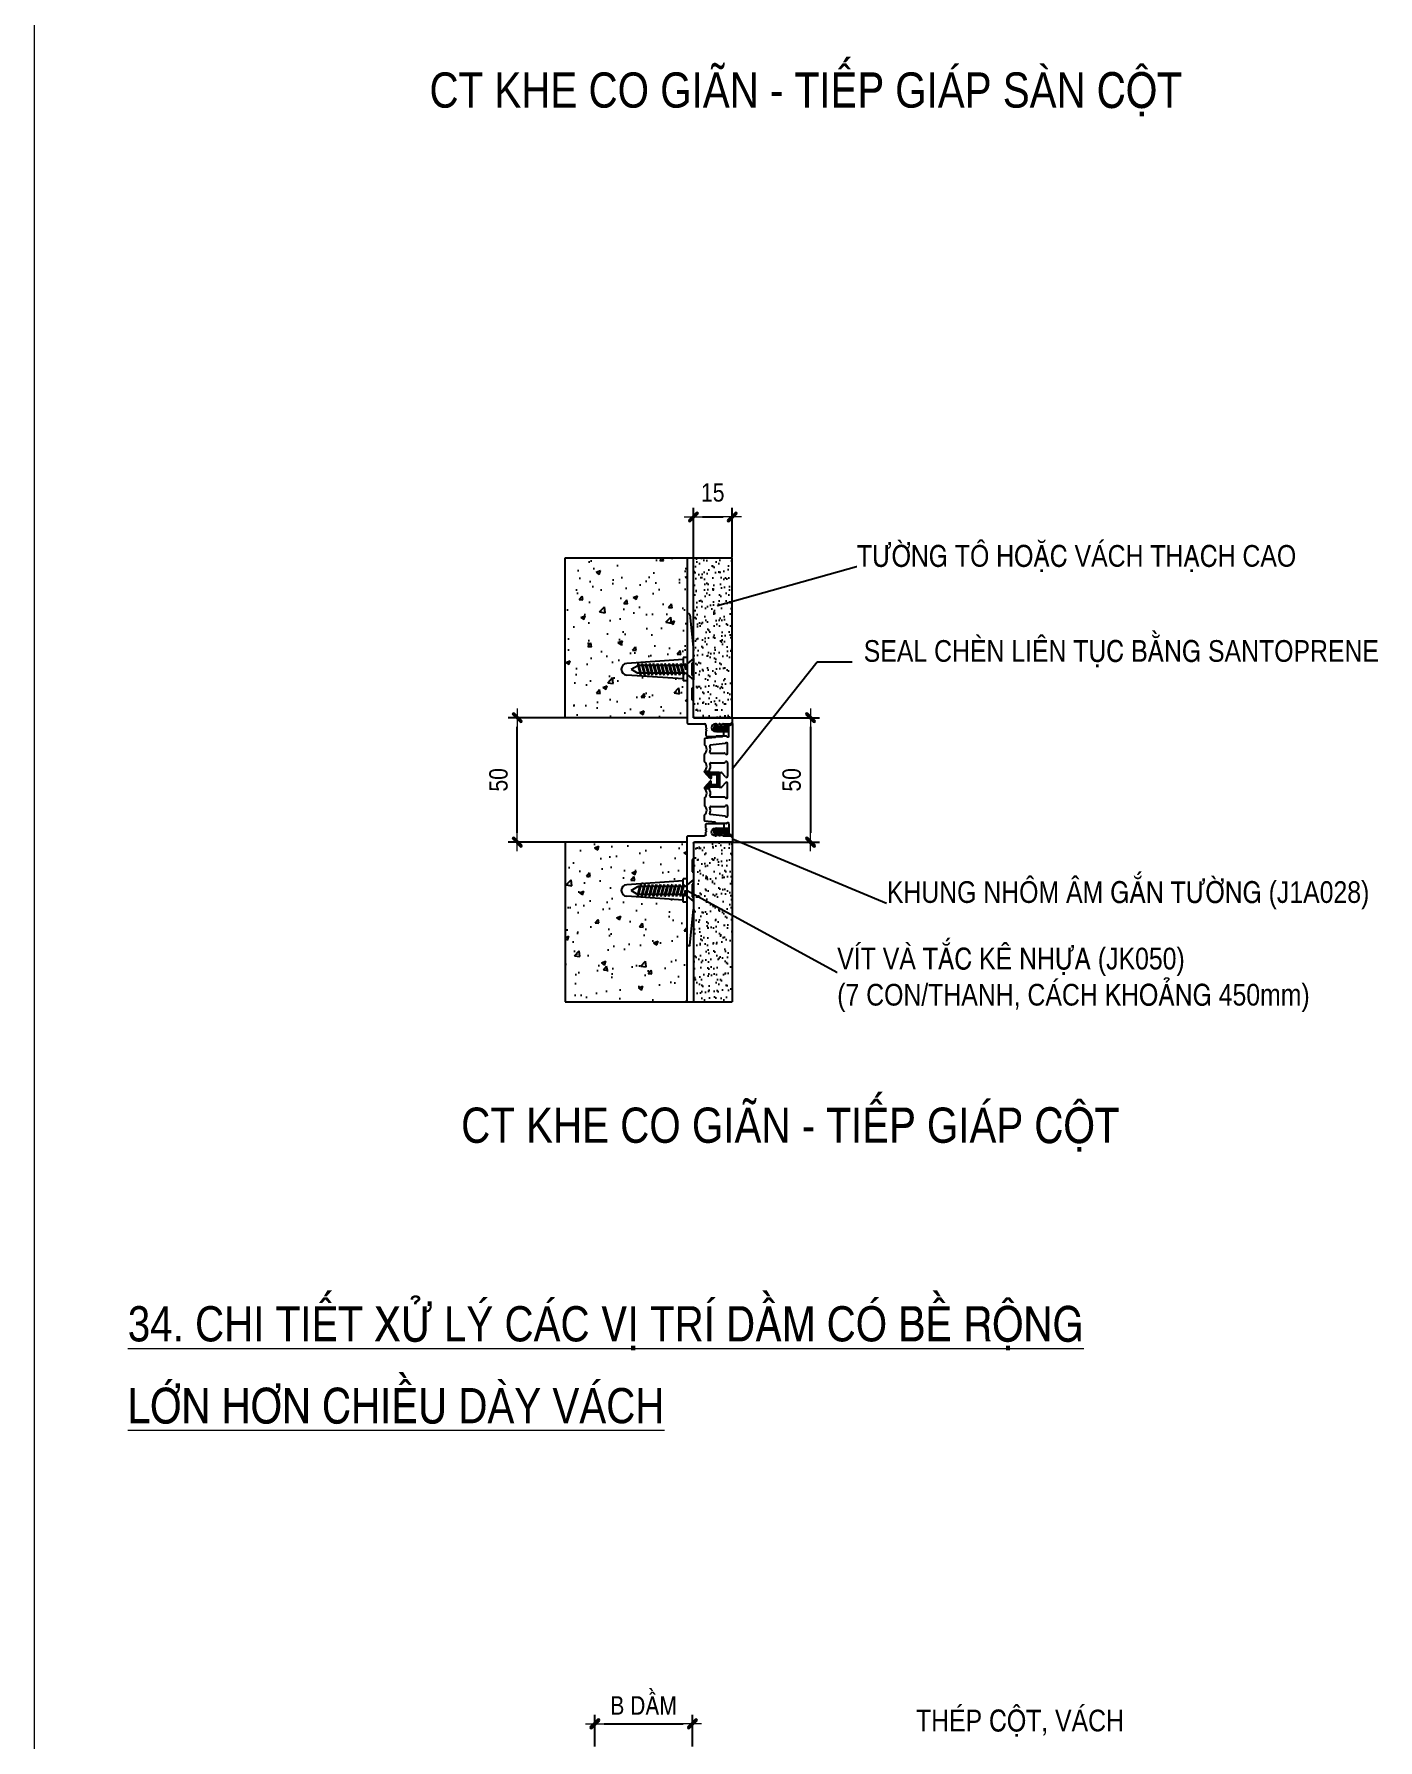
# Model space of a CAD drawing. Header units: millimetres. Extents: x -88960 to 836140, y 175458 to 320791.
# Drawn here: x 185212 to 199833, y 195027 to 213580 of the extents above; entities that cross this region are included whole.
import ezdxf
from ezdxf.enums import TextEntityAlignment as Align

# ---------------------------------------------------------------- set-up
doc = ezdxf.new("R2010")
doc.units = ezdxf.units.MM
doc.header["$LTSCALE"] = 1000
doc.layers.get('0').update_dxf_attribs({"linetype": 'CONTINUOUS'})
doc.layers.get('DEFPOINTS').update_dxf_attribs({"linetype": 'CONTINUOUS'})
for name, color, linetype in [('A14-chi tiet chung$0$Concrete Line', 6, 'CONTINUOUS'), ('A14-chi tiet chung$0$Hatch vat lieu', 252, 'CONTINUOUS'), ('A14-chi tiet chung$0$Net thay Tuong', 3, 'CONTINUOUS'), ('A14-chi tiet chung$0$Screw', 40, 'CONTINUOUS'), ('A14-chi tiet chung$0$Text Leader', 94, 'CONTINUOUS')]:
    doc.layers.add(name, color=color, linetype=linetype)
for name, color, linetype, lineweight in [('CHUNHO', 1, 'CONTINUOUS', 13), ('CHUTO', 51, 'CONTINUOUS', 15), ('DBAO', 2, 'CONTINUOUS', 13), ('KTH', 154, 'CONTINUOUS', 15), ('STICK', 1, 'CONTINUOUS', 9), ('TEXT', 1, 'CONTINUOUS', 15)]:
    doc.layers.add(name, color=color, linetype=linetype, lineweight=lineweight)
doc.styles.add('A14-chi tiet chung$0$VNI-HelveC', font='VHELVCN_0.TTF')
doc.styles.add('Star-HelCon', font='VHELVCN_0.TTF')
doc.styles.add('TTP-HelCon', font='VHELVCN_0.TTF')
doc.dimstyles.new('A14-chi tiet chung$0$5$7', dxfattribs={"dimscale": 5, "dimtxt": 2, "dimasz": 1, "dimexe": 0, "dimexo": 1, "dimgap": 1, "dimtad": 0, "dimdec": 3, "dimzin": 12, "dimdsep": 46, "dimtxsty": 'A14-chi tiet chung$0$VNI-HelveC', "dimblk": 'A14-chi tiet chung$0$_Dot', "dimcen": 1, "dimclrd": 256, "dimclre": 256, "dimclrt": 256, "dimadec": 0, "dimazin": 0, "dimtfac": 1, "dimtdec": 3, "dimtix": 1, "dimtmove": 2, "dimatfit": 3, "dimldrblk": 'A14-chi tiet chung$0$HTT Arrow 30', "dimfxl": 1, "dimtolj": 1, "dimtzin": 0, "dimarcsym": 0})
doc.dimstyles.new('Star-100', dxfattribs={"dimscale": 100, "dimtxt": 2, "dimasz": 1, "dimexe": 1, "dimexo": 0.0625, "dimgap": 0.09, "dimtad": 0, "dimtoh": 1, "dimdec": 4, "dimrnd": 1, "dimdsep": 46, "dimtxsty": 'Star-HelCon', "dimblk": 'Stick', "dimcen": 0.09, "dimdle": 1.5, "dimclrd": 256, "dimclre": 256, "dimclrt": 7, "dimadec": 0, "dimazin": 0, "dimtfac": 1, "dimtdec": 4, "dimtix": 1, "dimtmove": 0, "dimatfit": 3, "dimfxl": 0.18, "dimtvp": 1, "dimtolj": 1, "dimtzin": 0, "dimarcsym": 2})
pattern_1 = [(315, (-166941.177, -107429.064), (5.95357305, 5.95357305), [])]

# ---------------------------------------------------------------- blocks, each defined once
blk = doc.blocks.new('Stick')
at = {"layer": 'STICK'}
h = blk.add_hatch(color=256, dxfattribs=at)
edge = h.paths.add_edge_path()
edge.add_line((0.3, 0.5), (-0.5, -0.3))
edge.add_arc((-0.4, -0.4), 0.141, 135, 315)
edge.add_line((-0.3, -0.5), (0.5, 0.3))
edge.add_arc((0.4, 0.4), 0.141, 315, 495)
blk.add_line((1, 0), (-1, 0), dxfattribs=at)
blk.add_lwpolyline([(0.3, 0.5), (-0.5, -0.3, 1), (-0.3, -0.5), (0.5, 0.3, 1), (0.3, 0.5, 1)], format="xyb", dxfattribs=at)
blk = doc.blocks.new('*D811')
at = {"layer": 'DEFPOINTS', "color": 0, "transparency": 16777216}
for p in [(192374, 195201), (191313, 194948), (192374, 194948)]:
    blk.add_point(p, dxfattribs=at)
at = {"layer": 'KTH', "lineweight": -2, "transparency": 16777216}
for p, q in [((191313, 194954), (191313, 195301)), ((191413, 195201), (192274, 195201)), ((192374, 194954), (192374, 195301))]:
    blk.add_line(p, q, dxfattribs=at)
at = {"layer": 'KTH', "lineweight": -2, "transparency": 16777216, "xscale": 100, "yscale": 100, "zscale": 100, "rotation": 180}
blk.add_blockref('Stick', (191313, 195201), dxfattribs=at)
at = {"layer": 'KTH', "lineweight": -2, "transparency": 16777216, "xscale": 100, "yscale": 100, "zscale": 100}
blk.add_blockref('Stick', (192374, 195201), dxfattribs=at)
at = {"layer": 'KTH', "color": 7, "transparency": 16777216, "insert": (191843, 195401), "char_height": 200, "attachment_point": 5, "style": 'Star-HelCon'}
blk.add_mtext('\\A1;B DAÀM', dxfattribs=at)
blk = doc.blocks.new('A14-chi tiet chung$0$_Dot')
at = {"color": 0, "linetype": 'ByBlock', "lineweight": -2}
blk.add_line((-0.5, 0), (-1, 0), dxfattribs=at)
at = {"color": 0, "linetype": 'ByBlock', "const_width": 0.5}
blk.add_lwpolyline([(-0.25, 0, 1), (0.25, 0, 1)], format="xyb", close=True, dxfattribs=at)
blk = doc.blocks.new('A14-chi tiet chung$0$HTT Arrow 30')
blk.add_hatch(color=256).paths.add_polyline_path([(-2.5, 0.375), (-2.5, -0.375), (0, 0)])
at = {"color": 0, "linetype": 'ByBlock', "lineweight": -2}
for p, q in [((0, 0), (-2.5, 0.375)), ((-2.5, -0.375), (-2.5, 0.375)), ((0, 0), (-2.5, -0.375))]:
    blk.add_line(p, q, dxfattribs=at)
blk = doc.blocks.new('A14-chi tiet chung$0$A$C7F6832B1')
for p, q in [((1.67, 0.72), (1.67, 0.12)), ((1.76, 0.73), (1.68, 0.73)), ((1.77, 0.578), (1.77, 0.72)), ((1.787, 0.557), (1.773, 0.571)), ((1.89, 0.57), (1.89, 0.45)), ((1.95, 0.59), (1.91, 0.59)), ((1.97, 0.32), (1.97, 0.57)), ((1.77, 0.518), (1.77, 0.522)), ((1.77, 0.45), (1.77, 0.462)), ((1.77, 0.02), (1.77, 0.28)), ((1.773, 0.529), (1.787, 0.543)), ((1.787, 0.497), (1.773, 0.511)), ((1.773, 0.469), (1.787, 0.483)), ((1.79, 0.3), (1.822, 0.3)), ((1.899, 0.3), (1.95, 0.3)), ((0, 0.031), (0, 0.01)), ((0.009, 0.041), (0.59, 0.1)), ((0.01, 0), (1.75, 0)), ((0.78, 0.1), (0.59, 0.1)), ((0.79, 0.08), (0.79, 0.09)), ((0.99, 0.08), (0.79, 0.08)), ((0.99, 0.09), (0.99, 0.08)), ((1.18, 0.1), (1, 0.1)), ((1.19, 0.08), (1.19, 0.09)), ((1.389, 0.08), (1.19, 0.08)), ((1.389, 0.09), (1.389, 0.08)), ((1.65, 0.1), (1.399, 0.1))]:
    blk.add_line(p, q)
blk.add_lwpolyline([(1.822, 0.3, 0.198912), (1.833, 0.304), (1.835, 0.307, -0.414214), (1.849, 0.307), (1.854, 0.303, 0.414214), (1.868, 0.303), (1.872, 0.307, -0.414214), (1.886, 0.307), (1.889, 0.304, 0.198912), (1.899, 0.3)], format="xyb")
for centre, radius, start, end in [((1.68, 0.72), 0.01, 90, 180), ((1.76, 0.72), 0.01, 0, 90), ((1.78, 0.578), 0.01, 180, 225), ((1.78, 0.55), 0.01, 315, 45), ((1.91, 0.57), 0.02, 90, 180), ((1.95, 0.57), 0.02, 0, 90), ((1.78, 0.522), 0.01, 135, 180), ((1.78, 0.518), 0.01, 180, 225), ((1.78, 0.462), 0.01, 135, 180), ((1.83, 0.45), 0.06, 180, 0), ((1.79, 0.28), 0.02, 90, 180), ((1.78, 0.49), 0.01, 315, 45), ((1.95, 0.32), 0.02, 270, 0), ((0.01, 0.031), 0.01, 95.7587, 180), ((0.01, 0.01), 0.01, 180, 270), ((0.78, 0.09), 0.01, 0, 90), ((1, 0.09), 0.01, 90, 180), ((1.18, 0.09), 0.01, 0, 90), ((1.399, 0.09), 0.01, 90, 180), ((1.65, 0.12), 0.02, 270, 0), ((1.75, 0.02), 0.02, 270, 0)]:
    blk.add_arc(centre, radius, start, end)
blk = doc.blocks.new('*D825')
at = {"layer": 'DEFPOINTS', "color": 0, "transparency": 16777216}
for p in [(192808, 208328), (192385, 207884), (192808, 207884)]:
    blk.add_point(p, dxfattribs=at)
at = {"layer": 'KTH', "lineweight": -2, "transparency": 16777216}
for p, q in [((192385, 207891), (192385, 208428)), ((192808, 207891), (192808, 208428)), ((192485, 208328), (192708, 208328))]:
    blk.add_line(p, q, dxfattribs=at)
at = {"layer": 'KTH', "lineweight": -2, "transparency": 16777216, "xscale": 100, "yscale": 100, "zscale": 100, "rotation": 180}
blk.add_blockref('Stick', (192385, 208328), dxfattribs=at)
at = {"layer": 'KTH', "lineweight": -2, "transparency": 16777216, "xscale": 100, "yscale": 100, "zscale": 100}
blk.add_blockref('Stick', (192808, 208328), dxfattribs=at)
at = {"layer": 'KTH', "color": 7, "transparency": 16777216, "insert": (192596, 208594), "char_height": 200, "attachment_point": 5, "style": 'Star-HelCon'}
blk.add_mtext('\\A1;15', dxfattribs=at)
blk = doc.blocks.new('*D826')
at = {"layer": 'DEFPOINTS', "color": 0, "transparency": 16777216}
for p in [(192805, 206145), (192808, 204792), (193659, 204792)]:
    blk.add_point(p, dxfattribs=at)
at = {"layer": 'KTH', "lineweight": -2, "transparency": 16777216}
for p, q in [((192811, 206145), (193759, 206145)), ((193659, 206045), (193659, 204892)), ((192814, 204792), (193759, 204792))]:
    blk.add_line(p, q, dxfattribs=at)
at = {"layer": 'KTH', "lineweight": -2, "transparency": 16777216, "xscale": 100, "yscale": 100, "zscale": 100}
for p, rotation in [((193659, 206145), 90), ((193659, 204792), 270)]:
    blk.add_blockref('Stick', p, dxfattribs=dict(at, rotation=rotation))
at = {"layer": 'KTH', "color": 7, "transparency": 16777216, "insert": (193455, 205469), "char_height": 200, "attachment_point": 5, "rotation": 90, "style": 'Star-HelCon'}
blk.add_mtext('\\A1;50', dxfattribs=at)
blk = doc.blocks.new('*D827')
at = {"layer": 'DEFPOINTS', "color": 0, "transparency": 16777216}
for p in [(190469, 206145), (190991, 206145), (190991, 204792)]:
    blk.add_point(p, dxfattribs=at)
at = {"layer": 'KTH', "lineweight": -2, "transparency": 16777216}
for p, q in [((190985, 206145), (190369, 206145)), ((190469, 204892), (190469, 206045)), ((190985, 204792), (190369, 204792))]:
    blk.add_line(p, q, dxfattribs=at)
at = {"layer": 'KTH', "lineweight": -2, "transparency": 16777216, "xscale": 100, "yscale": 100, "zscale": 100}
for p, rotation in [((190469, 206145), 90), ((190469, 204792), 270)]:
    blk.add_blockref('Stick', p, dxfattribs=dict(at, rotation=rotation))
at = {"layer": 'KTH', "color": 7, "transparency": 16777216, "insert": (190265, 205469), "char_height": 200, "attachment_point": 5, "rotation": 90, "style": 'Star-HelCon'}
blk.add_mtext('\\A1;50', dxfattribs=at)

msp = doc.modelspace()

# ---------------------------------------------------------------- hatches: boundary and pattern name
at = {"layer": 'A14-chi tiet chung$0$Hatch vat lieu'}
h = msp.add_hatch(dxfattribs=at)
h.set_pattern_fill('AR-CONC', color=256, scale=67.612871, style=0)
h.set_pattern_definition([(50, (152657.73, 198787.3), (484.9602, -42.4285), [50.7097, -557.806]), (355, (152657.73, 198787.3), (-93.814, 508.579), [40.568, -446.245]), (100.4514, (152698.15, 198783.76), (391.147, 466.15), [43.0966, -474.0623]), (46.1842, (152657.73, 198922.5), (721.592, -111.912), [76.064, -836.709]), (96.6356, (152717.9, 198913.2), (631.952, 658.629), [64.645, -711.093]), (351.1842, (152657.7, 198922.5), (631.952, 658.63), [60.852, -669.367]), (21, (152725.35, 198888.7), (403.586, -272.222), [50.7097, -557.806]), (326, (152725.35, 198888.7), (164.5125, 490.295), [40.568, -446.245]), (71.4514, (152759, 198866.03), (568.0986, 218.072), [43.0966, -474.0623]), (37.5, (152657.73, 198787.3), (8.2216, 225.0791), [0, -440.836, 0, -453.0062, 0, -447.9353]), (7.5, (152657.73, 198787.3), (177.8689, 266.6731), [0, -258.2812, 0, -430.694, 0, -170.7225]), (327.5, (152506.96, 198787.3), (360.9327, -15.25), [0, -169.0322, 0, -527.3804, 0, -699.7932]), (317.5, (152439.34, 198787.3), (394.309, 67.6839), [0, -219.7418, 0, -350.2347, 0, -496.9546])])
h.paths.add_polyline_path([(192317.77204, 207267.31394), (192317.77204, 207884.36144), (190990.78913, 207884.36144), (190990.78913, 206144.90648), (192317.77204, 206144.90648), (192317.77204, 206545.12397), (192275.514, 206545.12397), (192275.514, 206566.25299), (191660.10499, 206608.661, -0.933461215), (191660.10499, 206735.1352), (192275.514, 206777.54321), (192275.514, 206798.67223), (192317.77204, 206798.67223)])
h.paths.add_polyline_path([(192317.77204, 204792.46298), (190990.78913, 204792.46298), (190990.78913, 203053.00803), (192317.77204, 203053.00803), (192317.77204, 204138.69723), (192275.514, 204138.69723), (192275.514, 204159.82625), (191660.10499, 204202.23427, -0.933461215), (191660.10499, 204328.70846), (192275.514, 204371.11648), (192275.514, 204392.2455), (192317.77204, 204392.2455)])
h = msp.add_hatch(dxfattribs=at)
h.set_pattern_fill('AR-SAND', color=256, scale=67.612871, style=0)
h.set_pattern_definition([(37.5, (152657.73, 198787.29), (-4.25916, 130.2781), [0, -102.77156, 0, -114.94188, 0, -109.87091]), (7.5, (152657.73, 198787.3), (119.6597, 190.8134), [0, -55.44255, 0, -92.62963, 0, -35.49676]), (327.5, (152574.57, 198787.29), (210.55607, 0.38262), [0, -33.80644, 0, -121.70317, 0, -158.89025]), (317.5, (152574.57, 198787.3), (203.25285, 59.3422), [0, -16.90322, 0, -79.7832, 0, -91.27738])])
h.paths.add_polyline_path([(192807.62729, 207884.36144), (192385.04685, 207884.36144), (192385.04685, 206158.46286, 0.4142135624), (192398.56942, 206144.94029), (192807.62729, 206144.94029)])
h.paths.add_polyline_path([(192807.62729, 204792.42918), (192398.56942, 204792.42918, 0.4142135624), (192385.04685, 204778.9066), (192385.04685, 204609.53636), (192385.04685, 203053.00803), (192807.62729, 203053.00803)])
h = msp.add_hatch(dxfattribs=at)
h.set_pattern_fill('ANSI31', color=256, scale=2.65185, angle=-90, style=0)
h.set_pattern_definition(pattern_1)
h.paths.add_polyline_path([(192764.76242, 205996.12759, -0.4142135624), (192771.41722, 205989.4728), (192771.41722, 206062.67556), (192725.1647, 206062.67556, 0.1941843956), (192720.54551, 206060.81131), (192708.81502, 206049.50042, -0.661614101), (192691.90403, 206056.68624), (192691.90403, 206066.66844, 0.8294457894), (192679.04921, 206069.08629), (192671.0301, 206055.17793, -0.8418854287), (192645.32045, 206053.35884), (192645.32045, 206063.34104, 0.7491175477), (192626.93342, 206068.72648), (192611.63612, 206047.35303, 0.592871063), (192639.65224, 205996.12759)])
h = msp.add_hatch(dxfattribs=at)
h.set_pattern_fill('ANSI31', color=256, scale=2.65185, angle=-90, style=0)
h.set_pattern_definition(pattern_1)
h.paths.add_polyline_path([(192664.94047, 205389.11952, 0.4142135624), (192671.59527, 205395.77432), (192671.59527, 205542.17985, 0.4142135624), (192664.94047, 205548.83465), (192568.34797, 205548.83465, -0.1989123674), (192563.64232, 205550.78379), (192558.50797, 205555.91814, -0.333801918), (192557.38402, 205563.83347), (192507.56288, 205564.88817, 0.2196491944), (192505.22535, 205559.82383), (192505.22535, 205555.48944, 0.1989123674), (192507.17449, 205550.78379), (192567.06766, 205484.23582, 0.6681786379), (192578.42811, 205488.94147), (192578.42811, 205515.56066, -0.4142135624), (192585.08291, 205522.21546), (192638.32128, 205522.21546, -0.4142135624), (192644.97608, 205515.56066), (192644.97608, 205468.97708), (192644.97608, 205422.39351, -0.4142135624), (192638.32128, 205415.73871), (192585.08291, 205415.73871, -0.4142135624), (192578.42811, 205422.39351), (192578.42811, 205449.01269, 0.6681786379), (192567.06766, 205453.71835), (192507.17449, 205387.17038, 0.1989123674), (192505.22535, 205382.46473), (192505.22535, 205378.13034, 0.2196478021), (192507.56285, 205373.06602), (192507.56288, 205373.066), (192557.38402, 205374.1207, -0.333801918), (192558.50797, 205382.03603), (192563.64232, 205387.17038, -0.1989123674), (192568.34797, 205389.11952)])
h = msp.add_hatch(dxfattribs=at)
h.set_pattern_fill('ANSI31', color=256, scale=2.65185, angle=-90, style=0)
h.set_pattern_definition(pattern_1)
h.paths.add_polyline_path([(192720.54551, 204877.14286, 0.1941843956), (192725.1647, 204875.27861), (192771.41722, 204875.27861), (192771.41722, 204948.48137, -0.4142135624), (192764.76242, 204941.82658), (192639.65224, 204941.82658, 0.592871063), (192611.63612, 204890.60114), (192626.93342, 204869.22769, 0.7491175477), (192645.32045, 204874.61313), (192645.32045, 204877.94053, -0.8294457894), (192671.0301, 204882.77623), (192679.04921, 204868.86788, 0.8294457894), (192691.90403, 204871.28573), (192691.90403, 204881.26793, -0.661614101), (192708.81502, 204888.45375)])

# ---------------------------------------------------------------- linework, layer by layer
at = {"layer": 'A14-chi tiet chung$0$Concrete Line'}
for p, q in [((190990.78913, 206144.90648), (190990.78913, 207884.36144)), ((190990.78913, 207884.36144), (192317.77204, 207884.36144)), ((192317.77204, 207884.36144), (192317.77204, 206144.90648)), ((192317.77204, 206144.90648), (190990.78913, 206144.90648)), ((192317.77204, 204792.46298), (190990.78913, 204792.46298)), ((190990.78913, 204792.46298), (190990.78913, 203053.00803)), ((192317.77204, 203053.00803), (192317.77204, 204792.46298)), ((190990.78913, 203053.00803), (192317.77204, 203053.00803))]:
    msp.add_line(p, q, dxfattribs=at)
at = {"layer": 'A14-chi tiet chung$0$Hatch vat lieu'}
msp.add_arc((192701.88622, 204881.26793), 9.9822, 46.043267701, 180, dxfattribs=at)
at = {"layer": 'A14-chi tiet chung$0$Net thay Tuong'}
for p, q in [((192317.77204, 207884.36144), (192807.62729, 207884.36144)), ((192385.04685, 206144.94029), (192385.04685, 207887.48709)), ((192807.62729, 206144.94029), (192807.62729, 207884.36144)), ((192385.04685, 206144.94029), (192807.62729, 206144.94029)), ((192611.63612, 206047.35303), (192626.93342, 206068.72648)), ((192743.23242, 205942.88922), (192633.84124, 205942.88922)), ((192636.99032, 205996.12759), (192764.76242, 205996.12759)), ((192645.32045, 206063.34104), (192645.32045, 206053.35884)), ((192679.04921, 206069.08629), (192671.0301, 206055.17793)), ((192691.90403, 206066.66844), (192691.90403, 206056.68624)), ((192708.81502, 206049.50042), (192720.54551, 206060.81131)), ((192725.1647, 206062.67556), (192771.41722, 206062.67556)), ((192771.41722, 206062.67556), (192782.06489, 206062.67556)), ((192771.41722, 205989.4728), (192771.41722, 206062.67556)), ((192771.41722, 205949.54401), (192771.41722, 205989.4728)), ((192795.37449, 206075.98515), (192795.37449, 206081.30899)), ((192811.346, 206081.30899), (192811.346, 205468.97708)), ((192505.22535, 205910.31803), (192505.22535, 205854.65909)), ((192621.27651, 205929.24942), (192511.14047, 205916.93159)), ((192730.38062, 205865.36754), (192569.20238, 205845.85247)), ((192571.77895, 205759.17153), (192724.28711, 205759.17153)), ((192729.36938, 205756.81287), (192734.63754, 205750.58072)), ((192758.10763, 205759.17153), (192758.10763, 205858.99348)), ((192505.22535, 205669.36491), (192505.22535, 205745.11801)), ((192571.77895, 205655.31139), (192724.28711, 205655.31139)), ((192729.36938, 205657.67005), (192734.63754, 205663.9022)), ((192758.10763, 205655.31139), (192758.10763, 205508.90587)), ((192505.22535, 205555.48944), (192505.22535, 205559.82383)), ((192567.06766, 205484.23582), (192507.17449, 205550.78379)), ((192567.06766, 205453.71835), (192507.17449, 205387.17038)), ((192507.56288, 205564.88817), (192557.38402, 205563.83347)), ((192563.64232, 205550.78379), (192558.50797, 205555.91814)), ((192563.64232, 205387.17038), (192558.50797, 205382.03603)), ((192664.94047, 205548.83465), (192568.34797, 205548.83465)), ((192664.94047, 205389.11952), (192568.34797, 205389.11952)), ((192578.42811, 205515.56066), (192578.42811, 205488.94147)), ((192578.42811, 205422.39351), (192578.42811, 205449.01269)), ((192638.32128, 205522.21546), (192585.08291, 205522.21546)), ((192638.32128, 205415.73871), (192585.08291, 205415.73871)), ((192644.97608, 205468.97708), (192644.97608, 205515.56066)), ((192644.97608, 205422.39351), (192644.97608, 205468.97708)), ((192664.94047, 205548.83465), (192690.53453, 205548.83465)), ((192664.94047, 205389.11952), (192690.53453, 205389.11952)), ((192671.59527, 205395.77432), (192671.59527, 205542.17985)), ((192734.63754, 205500.31506), (192695.6168, 205546.47599)), ((192734.63754, 205437.63911), (192695.6168, 205391.47818)), ((192758.10763, 205282.64277), (192758.10763, 205429.0483)), ((192811.346, 205468.97708), (192811.346, 204856.64518)), ((192505.22535, 205382.46473), (192505.22535, 205378.13034)), ((192505.22535, 205268.58925), (192505.22535, 205192.83616)), ((192507.56288, 205373.066), (192557.38402, 205374.1207)), ((192571.77895, 205282.64277), (192724.28711, 205282.64277)), ((192729.36938, 205280.28412), (192734.63754, 205274.05197)), ((192505.22535, 205027.63614), (192505.22535, 205083.29508)), ((192621.27651, 205008.70474), (192511.14047, 205021.02258)), ((192730.38062, 205072.58663), (192569.20238, 205092.1017)), ((192571.77895, 205178.78264), (192724.28711, 205178.78264)), ((192729.36938, 205181.1413), (192734.63754, 205187.37345)), ((192758.10763, 205178.78264), (192758.10763, 205078.96069)), ((192611.63612, 204890.60114), (192626.93342, 204869.22769)), ((192743.23242, 204995.06495), (192633.84124, 204995.06495)), ((192636.99032, 204941.82658), (192764.76242, 204941.82658)), ((192645.32045, 204874.61313), (192645.32045, 204877.94053)), ((192679.04921, 204868.86788), (192671.0301, 204882.77623)), ((192691.90403, 204871.28573), (192691.90403, 204881.26793)), ((192708.81502, 204888.45375), (192720.54551, 204877.14286)), ((192725.1647, 204875.27861), (192771.41722, 204875.27861)), ((192771.41722, 204988.41015), (192771.41722, 204948.48137)), ((192771.41722, 204948.48137), (192771.41722, 204875.27861)), ((192771.41722, 204875.27861), (192782.06489, 204875.27861)), ((192795.37449, 204861.96901), (192795.37449, 204856.64518)), ((192385.04685, 204792.42918), (192385.04685, 203053.00803)), ((192385.04685, 204792.42918), (192807.62729, 204792.42918)), ((192807.62729, 204792.42918), (192807.62729, 203053.00803)), ((192317.77204, 203053.00803), (192807.62729, 203053.00803))]:
    msp.add_line(p, q, dxfattribs=at)
for centre, radius, start, end in [((192639.65224, 206029.40158), 33.27398, 147.350099547, 270), ((192635.33826, 206063.34104), 9.9822, 0, 147.350099547), ((192633.84124, 205936.23442), 6.6548, 90, 181.599177039), ((192658.01796, 206056.49179), 13.0783, 193.860151847, 354.234300115), ((192685.24923, 206066.66844), 6.6548, 0, 158.695465813), ((192701.88622, 206056.68624), 9.9822, 180, 313.956732299), ((192725.1647, 206056.02076), 6.6548, 90, 133.956732299), ((192743.23242, 205936.23442), 6.6548, 41.816210181, 90), ((192758.10992, 205949.54401), 13.3073, 221.816210571, 0), ((192764.76242, 205989.4728), 6.6548, 0, 90), ((192782.06489, 206075.98515), 13.30959, 270, 0), ((192803.36024, 206081.30899), 7.98576, 0, 180.003398297), ((192511.88014, 205910.31803), 6.6548, 96.381553639, 180), ((192511.88014, 205854.65909), 6.6548, 180, 229.552982184), ((192465.1892, 205799.88855), 65.31642, 310.447017816, 49.552982184), ((192569.94205, 205839.23891), 6.6548, 96.381553639, 200.588665531), ((192465.1892, 205799.88855), 105.2452, 342.278001875, 20.588665531), ((192571.77895, 205765.82632), 6.6548, 162.278001875, 270), ((192620.53683, 205935.86299), 6.6548, 276.381553639, 1.599177039), ((192724.28711, 205752.51673), 6.6548, 40.208493597, 90), ((192729.64095, 205871.9811), 6.6548, 276.381553639, 319.412064926), ((192744.80033, 205759.17153), 13.3073, 220.208493597, 0), ((192744.80033, 205858.99348), 13.3073, 0, 139.412064926), ((192511.88014, 205745.11801), 6.6548, 130.447017816, 180), ((192511.88014, 205669.36491), 6.6548, 180, 229.552982184), ((192465.1892, 205614.59437), 65.31642, 310.447017816, 49.552982184), ((192465.1892, 205614.59437), 105.2452, 331.163566141, 17.721998125), ((192571.77895, 205648.6566), 6.6548, 90, 197.721998125), ((192724.28711, 205661.96619), 6.6548, 270, 319.791506403), ((192744.80033, 205655.31139), 13.3073, 0, 139.791506403), ((192511.88014, 205559.82383), 6.6548, 130.447017816, 180), ((192511.88014, 205555.48944), 6.6548, 180, 225.000000584), ((192511.88014, 205382.46473), 6.6548, 134.999999416, 180), ((192563.21362, 205560.62379), 6.6548, 151.163566141, 225.000000584), ((192568.34797, 205555.48944), 6.6548, 225.000000584, 270), ((192568.34797, 205382.46473), 6.6548, 90, 134.999999416), ((192571.77331, 205488.94147), 6.6548, 225.000000584, 0), ((192571.77331, 205449.01269), 6.6548, 0, 134.999999416), ((192585.08291, 205515.56066), 6.6548, 90, 180), ((192585.08291, 205422.39351), 6.6548, 180, 270), ((192638.32128, 205515.56066), 6.6548, 0, 90), ((192638.32128, 205422.39351), 6.6548, 270, 0), ((192664.94047, 205542.17985), 6.6548, 0, 90), ((192664.94047, 205395.77432), 6.6548, 270, 0), ((192690.53453, 205542.17985), 6.6548, 40.208493597, 90), ((192690.53453, 205395.77432), 6.6548, 270, 319.791506403), ((192744.80033, 205508.90587), 13.3073, 220.208493597, 0), ((192744.80033, 205429.0483), 13.3073, 0, 139.791506403), ((192511.88014, 205378.13034), 6.6548, 180, 229.552982184), ((192511.88014, 205268.58925), 6.6548, 130.447017816, 180), ((192465.1892, 205323.3598), 65.31642, 310.447017816, 49.552982184), ((192563.21362, 205377.33038), 6.6548, 134.999999416, 208.836433859), ((192465.1892, 205323.3598), 105.2452, 342.278001875, 28.836433859), ((192571.77895, 205289.29757), 6.6548, 162.278001875, 270), ((192724.28711, 205275.98798), 6.6548, 40.208493597, 90), ((192744.80033, 205282.64277), 13.3073, 220.208493597, 0), ((192511.88014, 205192.83616), 6.6548, 180, 229.552982184), ((192511.88014, 205083.29508), 6.6548, 130.447017816, 180), ((192511.88014, 205027.63614), 6.6548, 180, 263.618446361), ((192465.1892, 205138.06562), 65.31642, 310.447017816, 49.552982184), ((192569.94205, 205098.71526), 6.6548, 159.411334469, 263.618446361), ((192465.1892, 205138.06562), 105.2452, 339.411334469, 17.721998125), ((192571.77895, 205172.12785), 6.6548, 90, 197.721998125), ((192724.28711, 205185.43744), 6.6548, 270, 319.791506403), ((192729.64095, 205065.97307), 6.6548, 40.587935074, 83.618446361), ((192744.80033, 205178.78264), 13.3073, 0, 139.791506403), ((192744.80033, 205078.96069), 13.3073, 220.587935074, 0), ((192639.65224, 204908.55259), 33.27398, 90, 212.649900453), ((192620.53683, 205002.09118), 6.6548, 358.400822961, 83.618446361), ((192635.33826, 204874.61313), 9.9822, 212.649900453, 0), ((192633.84124, 205001.71975), 6.6548, 178.400822961, 270), ((192658.63005, 204877.94053), 13.30959, 21.304534187, 180), ((192685.24923, 204871.28573), 6.6548, 201.304534187, 0), ((192725.1647, 204881.9334), 6.6548, 226.043267701, 270), ((192743.23242, 205001.71975), 6.6548, 270, 318.183789819), ((192758.10992, 204988.41015), 13.3073, 0, 138.183789429), ((192764.76242, 204948.48137), 6.6548, 270, 0), ((192782.06489, 204861.96901), 13.30959, 0, 90), ((192803.36024, 204856.64518), 7.98576, 179.996601703, 0)]:
    msp.add_arc(centre, radius, start, end, dxfattribs=at)
for p in [(192691.90403, 206056.68624), (192691.90403, 204881.26793)]:
    msp.add_point(p, dxfattribs=at)
at = {"layer": 'A14-chi tiet chung$0$Screw'}
for p, q in [((192275.514, 206777.54321), (191660.10499, 206735.1352)), ((191708.91814, 206671.8981), (191782.11122, 206714.15615)), ((191780.14131, 206736.13033), (191780.14131, 206715.00131)), ((191780.14131, 206736.13033), (191791.46432, 206715.00131)), ((191780.14131, 206736.13033), (191814.56325, 206607.66587)), ((191780.14131, 206715.00131), (191803.24024, 206628.7949)), ((192300.53076, 206714.15615), (191782.11122, 206714.15615)), ((191791.46432, 206715.00131), (191814.56325, 206628.7949)), ((191822.39935, 206736.13033), (191833.72236, 206715.00131)), ((191822.39935, 206736.13033), (191822.39935, 206715.00131)), ((191822.39935, 206736.13033), (191856.8213, 206607.66587)), ((191822.39935, 206715.00131), (191845.49829, 206628.7949)), ((191833.72236, 206715.00131), (191856.8213, 206628.7949)), ((191864.65739, 206736.13033), (191864.65739, 206715.00131)), ((191864.65739, 206736.13033), (191875.9804, 206715.00131)), ((191864.65739, 206736.13033), (191899.07934, 206607.66587)), ((191864.65739, 206715.00131), (191887.75633, 206628.7949)), ((191875.9804, 206715.00131), (191899.07934, 206628.7949)), ((191906.91544, 206736.13033), (191906.91544, 206715.00131)), ((191906.91544, 206736.13033), (191918.23845, 206715.00131)), ((191906.91544, 206736.13033), (191941.33739, 206607.66587)), ((191906.91544, 206715.00131), (191930.01438, 206628.7949)), ((191918.23845, 206715.00131), (191941.33739, 206628.7949)), ((191949.17348, 206736.13033), (191960.49649, 206715.00131)), ((191949.17348, 206736.13033), (191949.17348, 206715.00131)), ((191949.17348, 206736.13033), (191983.59543, 206607.66587)), ((191949.17348, 206715.00131), (191972.27242, 206628.7949)), ((191960.49649, 206715.00131), (191983.59543, 206628.7949)), ((191991.43153, 206736.13033), (192002.75454, 206715.00131)), ((191991.43153, 206736.13033), (191991.43153, 206715.00131)), ((191991.43153, 206736.13033), (192025.85347, 206607.66587)), ((191991.43153, 206715.00131), (192014.53046, 206628.7949)), ((192002.75454, 206715.00131), (192025.85347, 206628.7949)), ((192033.68957, 206736.13033), (192068.11152, 206607.66587)), ((192033.68957, 206736.13033), (192033.68957, 206715.00131)), ((192033.68957, 206736.13033), (192045.01258, 206715.00131)), ((192033.68957, 206715.00131), (192056.78851, 206628.7949)), ((192045.01258, 206715.00131), (192068.11152, 206628.7949)), ((192075.94762, 206736.13033), (192075.94762, 206715.00131)), ((192075.94762, 206736.13033), (192087.27062, 206715.00131)), ((192075.94762, 206736.13033), (192110.36956, 206607.66587)), ((192075.94762, 206715.00131), (192099.04655, 206628.7949)), ((192087.27062, 206715.00131), (192110.36956, 206628.7949)), ((192118.20566, 206736.13033), (192118.20566, 206715.00131)), ((192118.20566, 206736.13033), (192129.52867, 206715.00131)), ((192118.20566, 206736.13033), (192152.62761, 206607.66587)), ((192118.20566, 206715.00131), (192141.3046, 206628.7949)), ((192129.52867, 206715.00131), (192152.62761, 206628.7949)), ((192160.4637, 206736.13033), (192160.4637, 206715.00131)), ((192160.4637, 206736.13033), (192171.78671, 206715.00131)), ((192160.4637, 206736.13033), (192194.88565, 206607.66587)), ((192160.4637, 206715.00131), (192183.56264, 206628.7949)), ((192171.78671, 206715.00131), (192194.88565, 206628.7949)), ((192202.72175, 206736.13033), (192202.72175, 206715.00131)), ((192202.72175, 206736.13033), (192214.04476, 206715.00131)), ((192202.72175, 206736.13033), (192237.14369, 206607.66587)), ((192202.72175, 206715.00131), (192225.82069, 206628.7949)), ((192214.04476, 206715.00131), (192237.14369, 206628.7949)), ((192244.97979, 206736.13033), (192244.97979, 206715.00131)), ((192244.97979, 206736.13033), (192256.3028, 206715.00131)), ((192244.97979, 206736.13033), (192279.40174, 206607.66587)), ((192244.97979, 206715.00131), (192268.07873, 206628.7949)), ((192256.3028, 206715.00131), (192279.40174, 206628.7949)), ((192275.514, 206798.67223), (192275.514, 206714.15615)), ((192317.77204, 206798.67223), (192275.514, 206798.67223)), ((192287.23784, 206736.13033), (192300.53076, 206686.52046)), ((192287.23784, 206736.13033), (192287.23784, 206715.00131)), ((192287.23784, 206736.13033), (192298.56084, 206715.00131)), ((192287.23784, 206715.00131), (192300.53076, 206665.39144)), ((192298.56084, 206715.00131), (192300.53076, 206707.64948)), ((192385.04685, 206788.47002), (192300.53076, 206715.00131)), ((192300.53076, 206715.00131), (192300.53076, 206714.15615)), ((192317.77204, 206798.67223), (192317.77204, 206545.12397)), ((192385.04685, 206788.47002), (192385.04685, 206556.17134)), ((192275.514, 206566.25299), (191660.10499, 206608.661)), ((191708.91814, 206671.8981), (191782.11122, 206629.64006)), ((192300.53076, 206629.64006), (191782.11122, 206629.64006)), ((191814.56325, 206607.66587), (191803.24024, 206628.7949)), ((191814.56325, 206607.66587), (191814.56325, 206628.7949)), ((191856.8213, 206607.66587), (191845.49829, 206628.7949)), ((191856.8213, 206607.66587), (191856.8213, 206628.7949)), ((191899.07934, 206607.66587), (191887.75633, 206628.7949)), ((191899.07934, 206607.66587), (191899.07934, 206628.7949)), ((191941.33739, 206607.66587), (191930.01438, 206628.7949)), ((191941.33739, 206607.66587), (191941.33739, 206628.7949)), ((191983.59543, 206607.66587), (191972.27242, 206628.7949)), ((191983.59543, 206607.66587), (191983.59543, 206628.7949)), ((192025.85347, 206607.66587), (192014.53046, 206628.7949)), ((192025.85347, 206607.66587), (192025.85347, 206628.7949)), ((192068.11152, 206607.66587), (192056.78851, 206628.7949)), ((192068.11152, 206607.66587), (192068.11152, 206628.7949)), ((192110.36956, 206607.66587), (192099.04655, 206628.7949)), ((192110.36956, 206607.66587), (192110.36956, 206628.7949)), ((192152.62761, 206607.66587), (192141.3046, 206628.7949)), ((192152.62761, 206607.66587), (192152.62761, 206628.7949)), ((192194.88565, 206607.66587), (192183.56264, 206628.7949)), ((192194.88565, 206607.66587), (192194.88565, 206628.7949)), ((192237.14369, 206607.66587), (192225.82069, 206628.7949)), ((192237.14369, 206607.66587), (192237.14369, 206628.7949)), ((192279.40174, 206607.66587), (192268.07873, 206628.7949)), ((192275.514, 206629.64006), (192275.514, 206545.12397)), ((192317.77204, 206545.12397), (192275.514, 206545.12397)), ((192279.40174, 206607.66587), (192279.40174, 206628.7949)), ((192300.53076, 206629.64006), (192385.04685, 206556.17134)), ((192275.514, 204371.11648), (191660.10499, 204328.70846)), ((191708.91814, 204265.47137), (191782.11122, 204307.72941)), ((191780.14131, 204201.23914), (191814.56325, 204329.70359)), ((191780.14131, 204222.36816), (191803.24024, 204308.57457)), ((192300.53076, 204307.72941), (191782.11122, 204307.72941)), ((191791.46432, 204222.36816), (191814.56325, 204308.57457)), ((191814.56325, 204329.70359), (191803.24024, 204308.57457)), ((191814.56325, 204329.70359), (191814.56325, 204308.57457)), ((191822.39935, 204201.23914), (191856.8213, 204329.70359)), ((191822.39935, 204222.36816), (191845.49829, 204308.57457)), ((191833.72236, 204222.36816), (191856.8213, 204308.57457)), ((191856.8213, 204329.70359), (191845.49829, 204308.57457)), ((191856.8213, 204329.70359), (191856.8213, 204308.57457)), ((191864.65739, 204201.23914), (191899.07934, 204329.70359)), ((191864.65739, 204222.36816), (191887.75633, 204308.57457)), ((191875.9804, 204222.36816), (191899.07934, 204308.57457)), ((191899.07934, 204329.70359), (191887.75633, 204308.57457)), ((191899.07934, 204329.70359), (191899.07934, 204308.57457)), ((191906.91544, 204201.23914), (191941.33739, 204329.70359)), ((191906.91544, 204222.36816), (191930.01438, 204308.57457)), ((191918.23845, 204222.36816), (191941.33739, 204308.57457)), ((191941.33739, 204329.70359), (191930.01438, 204308.57457)), ((191941.33739, 204329.70359), (191941.33739, 204308.57457)), ((191949.17348, 204201.23914), (191983.59543, 204329.70359)), ((191949.17348, 204222.36816), (191972.27242, 204308.57457)), ((191960.49649, 204222.36816), (191983.59543, 204308.57457)), ((191983.59543, 204329.70359), (191972.27242, 204308.57457)), ((191983.59543, 204329.70359), (191983.59543, 204308.57457)), ((191991.43153, 204201.23914), (192025.85347, 204329.70359)), ((191991.43153, 204222.36816), (192014.53046, 204308.57457)), ((192002.75454, 204222.36816), (192025.85347, 204308.57457)), ((192025.85347, 204329.70359), (192014.53046, 204308.57457)), ((192025.85347, 204329.70359), (192025.85347, 204308.57457)), ((192033.68957, 204201.23914), (192068.11152, 204329.70359)), ((192033.68957, 204222.36816), (192056.78851, 204308.57457)), ((192045.01258, 204222.36816), (192068.11152, 204308.57457)), ((192068.11152, 204329.70359), (192056.78851, 204308.57457)), ((192068.11152, 204329.70359), (192068.11152, 204308.57457)), ((192075.94762, 204201.23914), (192110.36956, 204329.70359)), ((192075.94762, 204222.36816), (192099.04655, 204308.57457)), ((192087.27062, 204222.36816), (192110.36956, 204308.57457)), ((192110.36956, 204329.70359), (192099.04655, 204308.57457)), ((192110.36956, 204329.70359), (192110.36956, 204308.57457)), ((192118.20566, 204201.23914), (192152.62761, 204329.70359)), ((192118.20566, 204222.36816), (192141.3046, 204308.57457)), ((192129.52867, 204222.36816), (192152.62761, 204308.57457)), ((192152.62761, 204329.70359), (192141.3046, 204308.57457)), ((192152.62761, 204329.70359), (192152.62761, 204308.57457)), ((192160.4637, 204201.23914), (192194.88565, 204329.70359)), ((192160.4637, 204222.36816), (192183.56264, 204308.57457)), ((192171.78671, 204222.36816), (192194.88565, 204308.57457)), ((192194.88565, 204329.70359), (192183.56264, 204308.57457)), ((192194.88565, 204329.70359), (192194.88565, 204308.57457)), ((192202.72175, 204201.23914), (192237.14369, 204329.70359)), ((192202.72175, 204222.36816), (192225.82069, 204308.57457)), ((192214.04476, 204222.36816), (192237.14369, 204308.57457)), ((192237.14369, 204329.70359), (192225.82069, 204308.57457)), ((192237.14369, 204329.70359), (192237.14369, 204308.57457)), ((192244.97979, 204201.23914), (192279.40174, 204329.70359)), ((192244.97979, 204222.36816), (192268.07873, 204308.57457)), ((192256.3028, 204222.36816), (192279.40174, 204308.57457)), ((192279.40174, 204329.70359), (192268.07873, 204308.57457)), ((192275.514, 204307.72941), (192275.514, 204392.2455)), ((192317.77204, 204392.2455), (192275.514, 204392.2455)), ((192279.40174, 204329.70359), (192279.40174, 204308.57457)), ((192287.23784, 204222.36816), (192300.53076, 204271.97803)), ((192300.53076, 204307.72941), (192385.04685, 204381.19812)), ((192317.77204, 204138.69723), (192317.77204, 204392.2455)), ((192385.04685, 204148.89945), (192385.04685, 204381.19812)), ((192275.514, 204159.82625), (191660.10499, 204202.23427)), ((191708.91814, 204265.47137), (191782.11122, 204223.21332)), ((191780.14131, 204201.23914), (191791.46432, 204222.36816)), ((191780.14131, 204201.23914), (191780.14131, 204222.36816)), ((192300.53076, 204223.21332), (191782.11122, 204223.21332)), ((191822.39935, 204201.23914), (191822.39935, 204222.36816)), ((191822.39935, 204201.23914), (191833.72236, 204222.36816)), ((191864.65739, 204201.23914), (191875.9804, 204222.36816)), ((191864.65739, 204201.23914), (191864.65739, 204222.36816)), ((191906.91544, 204201.23914), (191918.23845, 204222.36816)), ((191906.91544, 204201.23914), (191906.91544, 204222.36816)), ((191949.17348, 204201.23914), (191949.17348, 204222.36816)), ((191949.17348, 204201.23914), (191960.49649, 204222.36816)), ((191991.43153, 204201.23914), (191991.43153, 204222.36816)), ((191991.43153, 204201.23914), (192002.75454, 204222.36816)), ((192033.68957, 204201.23914), (192045.01258, 204222.36816)), ((192033.68957, 204201.23914), (192033.68957, 204222.36816)), ((192075.94762, 204201.23914), (192087.27062, 204222.36816)), ((192075.94762, 204201.23914), (192075.94762, 204222.36816)), ((192118.20566, 204201.23914), (192129.52867, 204222.36816)), ((192118.20566, 204201.23914), (192118.20566, 204222.36816)), ((192160.4637, 204201.23914), (192171.78671, 204222.36816)), ((192160.4637, 204201.23914), (192160.4637, 204222.36816)), ((192202.72175, 204201.23914), (192214.04476, 204222.36816)), ((192202.72175, 204201.23914), (192202.72175, 204222.36816)), ((192244.97979, 204201.23914), (192256.3028, 204222.36816)), ((192244.97979, 204201.23914), (192244.97979, 204222.36816)), ((192275.514, 204138.69723), (192275.514, 204223.21332)), ((192317.77204, 204138.69723), (192275.514, 204138.69723)), ((192287.23784, 204201.23914), (192300.53076, 204250.84901)), ((192287.23784, 204201.23914), (192298.56084, 204222.36816)), ((192287.23784, 204201.23914), (192287.23784, 204222.36816)), ((192298.56084, 204222.36816), (192300.53076, 204229.71999)), ((192300.53076, 204222.36816), (192300.53076, 204223.21332)), ((192385.04685, 204148.89945), (192300.53076, 204222.36816))]:
    msp.add_line(p, q, dxfattribs=at)
for centre in [(191664.46268, 206671.8981), (191664.46268, 204265.47137)]:
    msp.add_arc(centre, 63.38707, 93.942036705, 266.057963295, dxfattribs=at)
at = {"layer": 'DBAO'}
msp.add_line((185211.62186, 233158.03182), (185211.62186, 177157.92235), dxfattribs=at)

# ---------------------------------------------------------------- block references
at = {"layer": 'A14-chi tiet chung$0$Net thay Tuong', "yscale": 676.1287076057654, "zscale": 676.1287076057654, "rotation": 270}
for p, xscale in [((192317.77204, 207274.07522), 676.1287076057654), ((192317.77204, 203663.29424), -676.1287076057654)]:
    msp.add_blockref('A14-chi tiet chung$0$A$C7F6832B1', p, dxfattribs=dict(at, xscale=xscale))

# ---------------------------------------------------------------- texts
at = {"layer": 'CHUNHO', "style": 'Star-HelCon'}
msp.add_text('THEÙP COÄT, VAÙCH', height=235.72, dxfattribs=at).set_placement((195938.59435, 195238.58722), align=Align.MIDDLE)
at = {"layer": 'CHUNHO', "char_height": 235.72, "style": 'Star-HelCon'}
for s, insert, attachment_point in [('TÖÔØNG TOÂ HOAËC VAÙCH THAÏCH CAO', (194163.96241, 207875.47511), 4), ('SEAL CHEØN LIEÂN TUÏC BAÈNG SANTOPRENE', (199844.67193, 206841.24345), 6), ('KHUNG NHOÂM AÂM GAÉN TÖÔØNG (J1A028)', (194490.13554, 204212.85392), 4), ('VÍT VAØ TAÉC KEÂ NHÖÏA (JK050)\\P(7 CON/THANH, CAÙCH KHOAÛNG 450mm)', (193950.36031, 203292.74712), 4)]:
    msp.add_mtext(s, dxfattribs=dict(at, insert=insert, attachment_point=attachment_point))
at = {"layer": 'CHUTO', "style": 'Star-HelCon'}
for s, p in [('CT KHE CO GIAÕN - TIEÁP GIAÙP SAØN COÄT', (193606.051, 212971.77436)), ('CT KHE CO GIAÕN - TIEÁP GIAÙP COÄT', (193439.13164, 201712.61467))]:
    msp.add_text(s, height=383.045, dxfattribs=at).set_placement(p, align=Align.MIDDLE_CENTER)
at = {"layer": 'TEXT', "color": 2, "style": 'TTP-HelCon'}
for s, p in [('%%U34. CHI TIEÁT XÖÛ LYÙ CAÙC VÒ TRÍ DAÀM COÙ BEÀ ROÄNG', (186230.99683, 199552.61844)), ('%%ULÔÙN HÔN CHIEÀU DAØY VAÙCH', (186230.99683, 198662.41538))]:
    msp.add_text(s, height=383.045, dxfattribs=at).set_placement(p, align=Align.MIDDLE_LEFT)

# ---------------------------------------------------------------- dimensions: what is measured, and where the dimension line sits
at = {"layer": 'KTH'}
dim = msp.add_linear_dim(base=(192807.62729, 208327.68624), p1=(192385.04685, 207884.36144), p2=(192807.62729, 207884.36144), text='15', dimstyle='Star-100', dxfattribs=at)
dim.commit()
dim.dimension.update_dxf_attribs({"geometry": '*D825', "text_midpoint": (192596.33707, 208327.68624), "dimtype": 160})
for base, p1, p2, picture, middle in [((190469.3984, 206144.90648), (190990.78913, 204792.46298), (190990.78913, 206144.90648), '*D827', (190265.13173, 205468.68473)), ((193659.32879, 204792.42918), (192804.58471, 206144.94029), (192807.62729, 204792.42918), '*D826', (193455.06212, 205468.68473))]:
    dim = msp.add_linear_dim(base=base, p1=p1, p2=p2, angle=90, text='50', dimstyle='Star-100', dxfattribs=at)
    dim.commit()
    dim.dimension.update_dxf_attribs({"geometry": picture, "text_midpoint": middle})
dim = msp.add_aligned_dim(p1=(191313.09867, 194947.8306), p2=(192373.83867, 194947.8306), distance=252.89547, text='B DAÀM', dimstyle='Star-100', dxfattribs=at)
dim.commit()
dim.dimension.update_dxf_attribs({"geometry": '*D811', "text_midpoint": (191843.46867, 195400.99274)})

# ---------------------------------------------------------------- leaders
at = {"layer": 'A14-chi tiet chung$0$Text Leader', "ltscale": 0.5, "annotation_type": 0, "has_hookline": 1, "hookline_direction": 0}
for points, text_width in [([(192648.25309, 207365.38841), (194159.96241, 207790.95902), (194161.96241, 207790.95902)], 4693.02805), ([(192811.346, 204826.13419), (194486.13554, 204128.33783), (194488.13554, 204128.33783)], 5329.78635), ([(192317.77204, 204265.47137), (193946.36031, 203376.94353), (193948.36031, 203376.94353)], 5237.38411)]:
    msp.add_leader(points, dimstyle='A14-chi tiet chung$0$5$7', override={"dimscale": 2}, dxfattribs=dict(at, text_width=text_width))
at = {"layer": 'A14-chi tiet chung$0$Text Leader', "ltscale": 0.5}
msp.add_leader([(192811.346, 205593.9954), (193732.10888, 206751.13077), (194111.46674, 206751.13077)], dimstyle='A14-chi tiet chung$0$5$7', override={"dimscale": 2}, dxfattribs=at)

doc.saveas('drawing.dxf')
